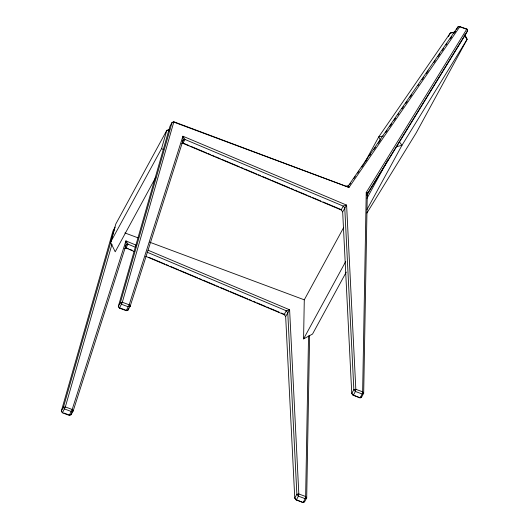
<?xml version="1.0" encoding="UTF-8"?>
<svg xmlns="http://www.w3.org/2000/svg" width="529" height="529" viewBox="0 0 529 529"><rect width="100%" height="100%" fill="white"/><g stroke="black" fill="none" stroke-linecap="round" stroke-linejoin="round"><path stroke-width="0.79" d="M346.27 272.091L312.533 334.05L303.58 338.897L304.287 299.824L343.698 227.437M308.539 335.895L305.643 496.513L305.207 498.695L303.11 502.55L296.286 500.004L294.759 498.139L285.667 316.547L289.608 309.789L148.008 250.191M309.624 335.36L306.694 497.934L304.592 501.79L303.11 502.55L295.83 499.482M346.33 186.076L348.505 185.58L457.876 26.939L459.813 26.714L466.611 29.247L467.676 30.609L367.939 192.814L367.258 195.188L363.688 393.245L361.591 397.107L360.104 397.868L353.286 395.322L351.759 393.457L342.666 211.864L346.601 205.107L182.922 136.211L129.188 304.797L126.252 310.682L119.435 308.142L118.324 306.377L169.954 126.305L172.057 122.45L173.869 121.776L349.014 187.425L459.813 26.714L466.869 28.996L467.676 30.609L465.573 34.464L366.703 195.267M155.81 177.222L115.216 251.784L110.568 242.249L115.805 223.998L166.8 130.332L169.816 129.215M111.969 244.305L65.338 406.927L62.435 412.825L69.259 415.371L71.104 414.71L73.207 410.854L126.153 244.735L125.928 240.893L136.588 245.383M110.568 242.249L161.57 148.583L166.8 130.332L169.042 130.881M71.858 412.349L71.104 414.71L69.828 414.895M128.6 308.453L128.097 310.027L126.252 310.682L126.186 310.305L128.097 310.027L130.2 306.172L183.146 140.053L182.922 136.211L184.971 139.458L343.255 206.079L344.763 208.003L353.855 389.602L351.759 393.457L353.286 395.322L355.382 391.467L355.825 389.291L346.601 205.107L343.255 206.079L341.159 209.934L342.666 211.864M125.102 246.666L126.153 244.735L127.978 244.14L135.589 247.341M182.102 141.977L183.146 140.053L184.971 139.458L182.875 143.313L181.659 143.709M124.659 248.392L125.876 247.995L127.978 244.14L125.928 240.893L72.195 409.479L69.259 415.371L69.193 414.994M364.302 163.401L378.817 136.746L450.351 32.977L455.185 31.885M285.667 316.547L284.159 314.623L286.262 310.761L289.608 309.789L298.825 493.974L298.389 496.149L296.286 500.004L294.759 498.139L296.862 494.284L287.769 312.692L286.262 310.761L147.002 252.148M448.394 36.58L450.351 32.977L454.391 32.507M456.474 29.512L457.876 26.939L460.051 26.45M366.888 194.745L367.939 192.814L366.233 192.496L362.643 391.83L362.206 394.006L360.104 397.868L352.823 394.799M367.04 198.23L388.22 159.322M367.04 209.451L401.954 145.323L467.153 39.285L464.812 34.577M303.58 338.897L345.754 261.438M366.934 213.008L416.158 132.951L467.153 39.285L464.118 35.403M349.676 184.694L350.615 183.338M353.888 178.59L355.29 176.56M357.624 173.168L359.026 171.132M361.829 167.065L363.701 164.354M365.572 161.643L366.974 159.613M369.778 155.539L370.71 154.184M373.983 149.442L375.385 147.406M378.189 143.339L380.06 140.628M385.667 132.488L387.069 130.458M389.873 126.391L391.744 123.68M394.079 120.288L395.48 118.251M397.821 114.866L398.754 113.51M402.027 108.762L403.429 106.726M405.763 103.34L407.165 101.303M409.968 97.237L411.84 94.526M417.917 85.711L418.849 84.356M422.122 79.608L423.524 77.578M426.328 73.511L428.199 70.793M433.806 62.66L435.208 60.63M438.012 56.557L439.883 53.846M442.218 50.46L443.619 48.423M445.96 45.031L446.893 43.676M450.166 38.934L451.568 36.898M453.902 33.512L455.31 31.476M466.869 28.996L366.233 192.496L367.258 195.188M396.459 146.685L401.954 145.323L399.375 141.798M383.234 136.079L378.817 136.746L380.377 140.033M360.289 397.259L361.591 397.107M303.296 501.948L304.592 501.79M124.897 232.945L138.043 237.845M149.641 242.17L304.287 299.824M348.505 185.58L349.014 187.425L173.968 122.166L172.057 122.45L120.42 302.522L118.324 306.377L119.336 307.752L125.426 310.02M63.864 413.004L68.433 414.71M182.968 143.002L189.058 145.568M190.585 146.209L206.568 152.934M208.095 153.575L210.377 154.541M211.898 155.176L214.185 156.141M215.706 156.782L220.276 158.707M221.796 159.341L239.306 166.714M240.827 167.356L243.115 168.315M244.636 168.956L256.816 174.087M258.337 174.729L260.625 175.688M262.146 176.329L270.517 179.853M272.038 180.495L289.548 187.861M291.076 188.503L293.357 189.468M294.878 190.109L297.166 191.068M298.687 191.71L307.058 195.234M308.586 195.875L310.867 196.834M312.388 197.476L320.766 201M323.047 201.966L341.317 209.656M182.875 143.313L341.159 209.934M125.975 247.684L128.256 248.65M129.777 249.291L132.065 250.25M148.814 257.299L164.797 264.031M166.324 264.672L168.606 265.631M170.126 266.272L178.504 269.797M180.025 270.438L197.535 277.811M199.056 278.446L201.344 279.411M202.865 280.053L215.045 285.177M216.566 285.819L218.854 286.778M220.375 287.419L228.746 290.943M230.274 291.585L247.784 298.958M249.304 299.599L251.586 300.558M253.113 301.199L255.395 302.165M256.915 302.8L265.293 306.331M266.814 306.965L269.096 307.931M270.623 308.572L278.995 312.097M281.276 313.056L285.085 314.662M125.876 247.995L134.247 251.52M145.667 256.32L284.159 314.623M161.57 148.583L163.653 149.681M61.999 411.979L61.324 411.066L112.961 230.988L115.064 227.133L63.427 407.204L61.324 411.066L62.435 412.825L62.336 412.435M173.869 121.776L122.331 302.244L119.435 308.142L119.336 307.752M363.688 393.245L362.206 394.006L355.382 391.467L353.855 389.602L355.825 389.291L362.643 391.83L363.688 393.245M306.694 497.934L305.207 498.695L298.389 496.149L296.862 494.284L298.825 493.974L305.643 496.513L306.694 497.934M130.2 306.172L128.355 306.827L121.531 304.287L120.42 302.522L122.331 302.244L129.188 304.797L130.2 306.172M73.207 410.854L71.362 411.509L64.538 408.97L63.427 407.204L65.338 406.927L72.195 409.479L73.207 410.854"/></g></svg>
